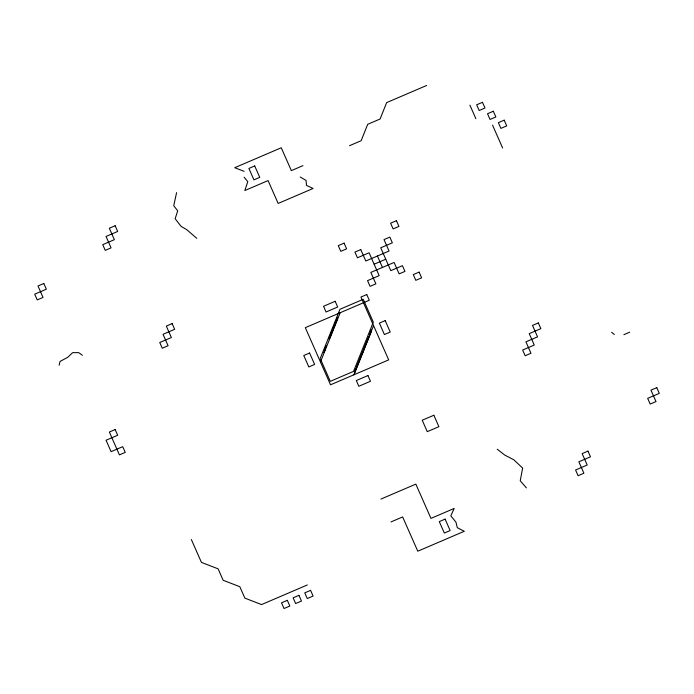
<?xml version="1.0" encoding="UTF-8"?>
<svg xmlns="http://www.w3.org/2000/svg" width="694" height="694" viewBox="0 0 694 694"><rect width="100%" height="100%" fill="white"/><g stroke="black" fill="none" stroke-linecap="round" stroke-linejoin="round"><path stroke-width="1.04" d="M59.129 365.235L60.057 361.444L67.734 357.306L72.601 352.673L78.639 352.63L82.395 355.267M176.588 192.628L173.734 205.736L177.707 210.829L175.14 218.723L181.099 226.357L186.938 229.801L196.758 238.328M320.212 358.494L339.973 309.264L363.24 299.296L373.32 322.146L353.55 371.377L330.292 381.344L320.628 359.449M320.446 361.956L340.207 312.725M354.903 371.082L356.1 368.115M356.889 366.137L362.849 351.303L362.927 352.448L354.591 373.216L354.513 372.071M363.448 349.793L368.618 336.937M369.408 334.959L371.394 330.014L371.472 331.168L363.136 351.936L363.057 350.782M353.793 374.838L373.554 325.607M426.645 85.475L386.662 102.608L380.078 119.012L367.716 124.313L361.132 140.717L349.498 145.705M302.974 165.64L291.35 170.62L281.261 147.77L234.737 167.705L244.114 171.331M374.127 264.223L385.76 259.235M623.889 334.664L629.71 332.174M380.945 499.064L415.836 484.117L430.957 518.392L454.214 508.424L450.788 515.842L455.941 522.122L457.311 527.692L464.303 531.274L417.779 551.21L402.65 516.935L391.026 521.914M307.338 584.955L261.543 604.578L244.869 598.133L239.829 586.708L223.156 580.271L218.116 568.837L201.442 562.4L191.362 539.55M300.216 177.013L306.054 180.457L306.488 185.359L313.055 188.49L278.164 203.446L268.084 180.587L244.826 190.555L247.801 181.637L244.141 177.265M497.242 449.226L504.816 455.117L513.777 459.758L522.634 468.068L520.24 480.769L526.408 487.891M611.605 332.287L614.32 334.525M492.558 125.163L502.638 148.013M469.899 105.15L475.884 118.717M377.423 256.017L382.463 267.442M337.501 317.366L329.164 338.134L329.242 339.288L337.588 318.52L337.501 317.366M326.258 345.751L324.072 352.543L326.258 345.751M115.143 225.75L109.322 228.239L114.371 239.673L102.738 244.652L105.254 250.369L111.075 247.871L106.035 236.446L117.659 231.466L115.143 225.75M254.707 165.944L248.894 168.434L253.935 179.859L259.747 177.369L254.707 165.944M43.809 283.49L37.996 285.98L43.037 297.414L37.224 299.903L34.7 294.187L46.333 289.207L43.809 283.49M482.477 102.304L476.657 104.803L479.181 110.511L484.993 108.021L482.477 102.304M493.33 111.24L487.518 113.729L490.033 119.446L495.854 116.956L493.33 111.24M504.191 120.175L498.37 122.665L500.894 128.381L506.707 125.892L504.191 120.175M344.085 243.134L338.264 245.624L340.789 251.332L346.601 248.842L344.085 243.134M396.421 220.701L390.601 223.199L393.125 228.907L398.937 226.418L396.421 220.701M172.147 323.604L166.326 326.093L171.366 337.518L159.741 342.506L162.257 348.214L168.078 345.725L163.038 334.3L174.662 329.32L172.147 323.604M360.75 249.571L354.938 252.061L357.462 257.778L369.087 252.798L379.176 275.648L367.542 280.628L370.058 286.344L375.879 283.855L370.839 272.421L394.097 262.453L399.137 273.887L404.958 271.389L402.433 265.681L390.8 270.66L380.72 247.81L392.353 242.822L389.828 237.114L384.016 239.603L389.056 251.028L365.799 260.996L360.75 249.571M335.167 301.291L323.543 306.28L326.059 311.996L337.692 307.008L335.167 301.291M366.77 294.551L360.949 297.041L388.683 359.882L330.526 384.806L305.317 327.672L369.286 300.259L366.77 294.551M419.107 272.117L413.286 274.616L415.81 280.324L421.622 277.834L419.107 272.117M115.161 429.543L109.348 432.032L119.429 454.882L125.25 452.393L122.725 446.676L111.092 451.664L106.052 440.239L117.685 435.251L115.161 429.543M309.585 353.02L303.772 355.51L308.813 366.935L314.625 364.445L309.585 353.02M385.187 320.619L379.375 323.118L384.415 334.543L390.228 332.044L385.187 320.619M367.941 375.567L356.308 380.546L358.833 386.263L370.457 381.275L367.941 375.567M538.327 322.927L532.515 325.425L537.555 336.85L525.922 341.83L530.962 353.255L525.15 355.753L522.634 350.036L534.259 345.057L529.218 333.623L540.852 328.644L538.327 322.927M433.854 415.255L422.221 420.234L427.261 431.659L438.894 426.68L433.854 415.255M656.776 387.66L650.963 390.149L656.004 401.574L650.191 404.064L647.667 398.356L659.3 393.368L656.776 387.66M587.965 451.109L582.153 453.598L587.193 465.023L575.569 470.012L578.085 475.728L583.897 473.23L578.857 461.805L590.49 456.826L587.965 451.109M445.106 519.121L439.293 521.61L444.334 533.044L450.146 530.546L445.106 519.121M287.325 600.327L281.504 602.817L284.028 608.525L289.84 606.036L287.325 600.327M298.949 595.339L293.137 597.829L295.661 603.546L301.474 601.056L298.949 595.339M310.582 590.351L304.77 592.85L307.286 598.558L313.107 596.068L310.582 590.351"/></g></svg>
